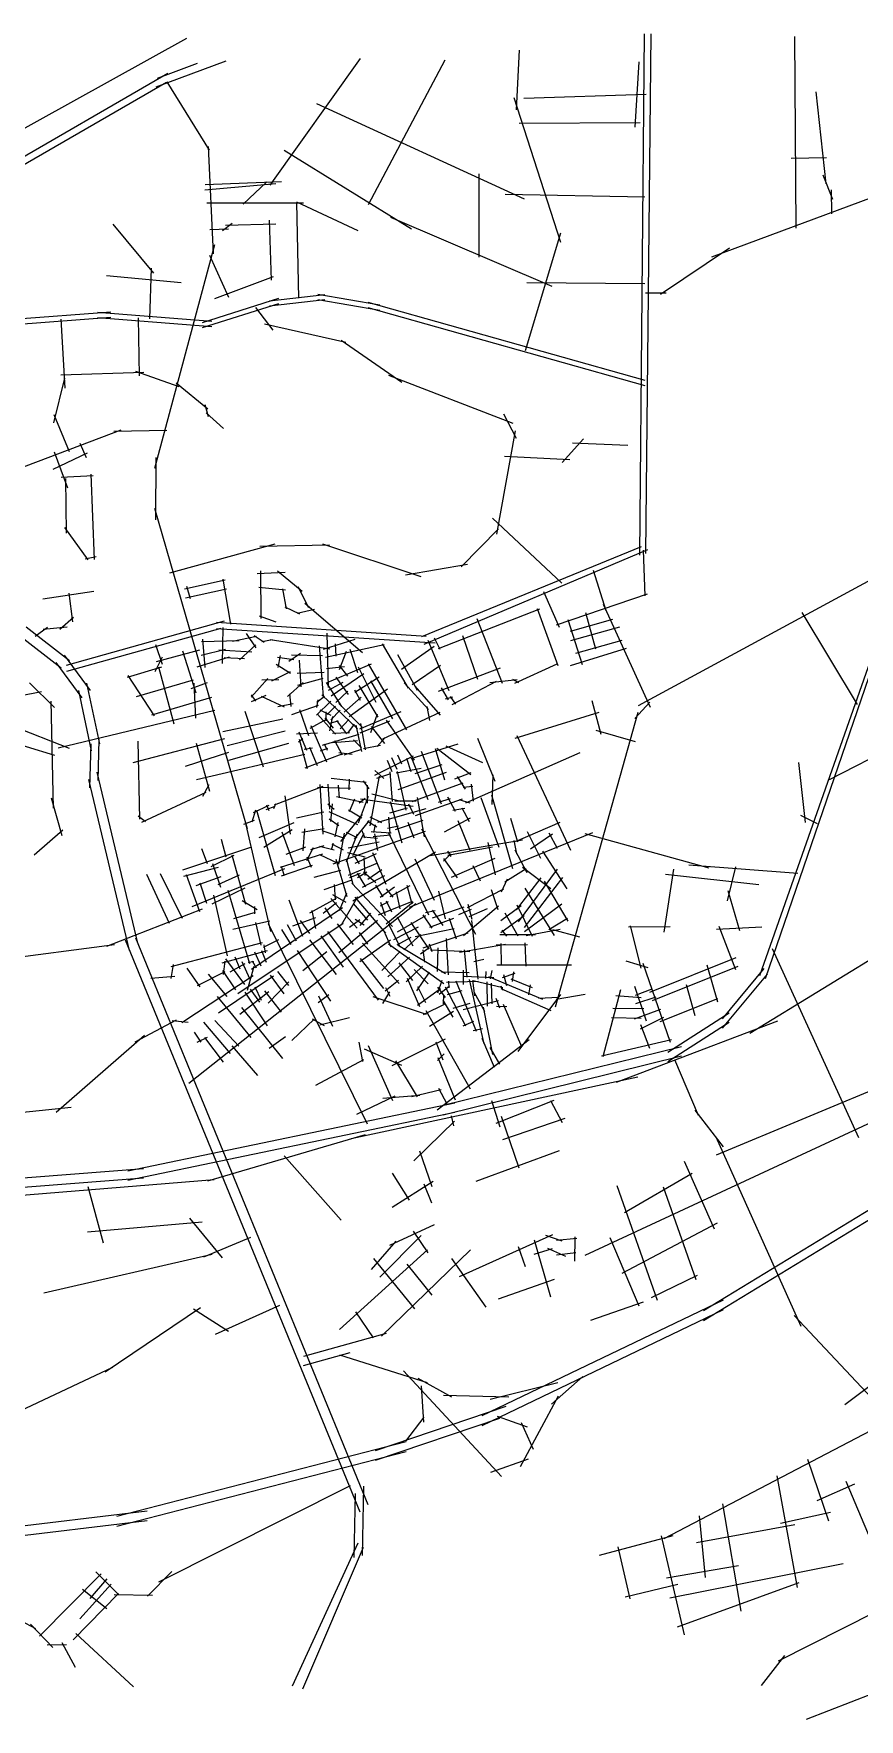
# Model space of a CAD drawing. Header units: metres. Extents: x -8562 to -929, y 314 to 5092.
# Drawn here: x -5823 to -3485, y 321 to 5092 of the extents above; entities that cross this region are included whole.
import ezdxf

# ---------------------------------------------------------------- set-up
doc = ezdxf.new("R2010")
doc.units = ezdxf.units.M
doc.header["$MEASUREMENT"] = 0
doc.layers.add('路网', color=2, linetype='Continuous')

msp = doc.modelspace()

# ---------------------------------------------------------------- linework, layer by layer
at = {"layer": '路网'}
for p, q in [((-6205.1, 4627.3), (-5389.7, 5079.3)), ((-4093.8, 5091.7), (-4107.5, 3615.9)), ((-4075.7, 5091), (-4089.9, 3620.7)), ((-3668.1, 5084.3), (-3664.7, 4540.9)), ((-5476.2, 4941.2), (-5278.2, 5015.1)), ((-5153.2, 4663.5), (-4897.3, 5021.4)), ((-4874.9, 4608.4), (-4657.8, 5017.7)), ((-4447.7, 5045.5), (-4457, 4875.9)), ((-4109.6, 5012.5), (-4121, 4827.2)), ((-6113.7, 4592.7), (-5443.4, 4979.6)), ((-5472.4, 4966.2), (-5359.2, 5008.4)), ((-6117.5, 4567.7), (-5447.2, 4954.7)), ((-5446.4, 4955.6), (-5326.5, 4762.2)), ((-4434.5, 4909.1), (-4088.9, 4920.6)), ((-3607.8, 4926.8), (-3579.9, 4666.6)), ((-5022.6, 4893.9), (-4433.9, 4624.1)), ((-4462.8, 4910.8), (-4331.5, 4502)), ((-4448.3, 4838.5), (-4105.7, 4840)), ((-5328.9, 4772.1), (-5314.5, 4468.7)), ((-5113.3, 4762.4), (-4752.9, 4539.2)), ((-3677.9, 4739.5), (-3577.7, 4741.7)), ((-4562.6, 4695), (-4562.1, 4459.5)), ((-3587.7, 4692.4), (-3560.6, 4623.8)), ((-5338.8, 4649.9), (-5137.2, 4667.8)), ((-5337.7, 4665.2), (-5121.6, 4673)), ((-5229.8, 4609.7), (-5162.6, 4672.3)), ((-4487.5, 4637.2), (-4091.8, 4630)), ((-3902, 4460.2), (-3360.9, 4661.8)), ((-3564.9, 4650.2), (-3563.4, 4581.6)), ((-5332.8, 4612.6), (-5058.6, 4612.6)), ((-5079, 4615.6), (-4905.3, 4534.6)), ((-5078.4, 4614), (-5072.9, 4342.9)), ((-5598.6, 4552.4), (-5484.1, 4413.6)), ((-5324.6, 4537.8), (-5271, 4539.3)), ((-5288.5, 4534.3), (-5261.4, 4555.8)), ((-5280, 4549.8), (-5137.1, 4553.3)), ((-5156.6, 4563.9), (-5150.1, 4394.5)), ((-4812.6, 4572.7), (-4355.9, 4377.6)), ((-5479.9, 3861.7), (-5310.3, 4495.5)), ((-4430.3, 4195.3), (-4330.3, 4528.5)), ((-4047.5, 4354.7), (-3852.4, 4485.5)), ((-5325.1, 4464.7), (-5271.5, 4345.9)), ((-5616.7, 4407.2), (-5405.8, 4387.4)), ((-5490.8, 4427.8), (-5495, 4284.8)), ((-5310.1, 4342.4), (-5144.1, 4405)), ((-5345, 4274.6), (-5128.7, 4343.2)), ((-5155.6, 4336), (-4998.1, 4353.9)), ((-5018.1, 4354.4), (-4842.7, 4323.9)), ((-4426.6, 4387.3), (-4092.6, 4385.1)), ((-4090, 4358.2), (-4031.7, 4358.8)), ((-5881.1, 4283.5), (-5604.5, 4304.4)), ((-5642.8, 4303.7), (-5318.3, 4277.7)), ((-5345, 4259.8), (-5128.7, 4328.4)), ((-5195.1, 4316.8), (-5146.3, 4252.7)), ((-5155.6, 4321.3), (-4998.1, 4339.2)), ((-5018.1, 4339.7), (-4842.7, 4309.1)), ((-4876.7, 4332), (-4091.9, 4111.2)), ((-4876.7, 4317.2), (-4091.9, 4096.5)), ((-5877.4, 4269), (-5604.5, 4289.7)), ((-5746.4, 4283.8), (-5735.4, 4088.1)), ((-5642.8, 4288.9), (-5318.3, 4262.9)), ((-5527, 4287.5), (-5524.4, 4123)), ((-5169.1, 4270.3), (-4938.8, 4218.3)), ((-4952.5, 4224.6), (-4780.5, 4105.2)), ((-5766.5, 3990.1), (-5735.2, 4116.4)), ((-5746.7, 4126.6), (-5511.2, 4134.2)), ((-5535.1, 4136.9), (-5411.7, 4093.4)), ((-5419.9, 4103.6), (-5330, 4029.6)), ((-4818.2, 4125.6), (-4466.3, 3989.9)), ((-5766.5, 4013.9), (-5723.1, 3909)), ((-5338.4, 4042.2), (-5328.9, 4008.7)), ((-5334.9, 4018.5), (-5285.3, 3974.2)), ((-4492.2, 4016), (-4457, 3946.8)), ((-5871.6, 3858.2), (-5575.6, 3971)), ((-5595.8, 3966.7), (-5446.5, 3969.4)), ((-4459.2, 3968.1), (-4512.3, 3675.7)), ((-5692.6, 3932.9), (-5674.4, 3892.1)), ((-4326.3, 3878.4), (-4265.8, 3944.8)), ((-4297.1, 3934.2), (-4140.4, 3927.3)), ((-5768.4, 3859.1), (-5670.6, 3905.1)), ((-5765.6, 3908.7), (-5727.6, 3806.4)), ((-5476.8, 3892.4), (-5477.9, 3716.2)), ((-4489.5, 3895.6), (-4304.8, 3886.4)), ((-5745.6, 3836.7), (-5654.3, 3841.2)), ((-5732.8, 3832.8), (-5730.8, 3677.9)), ((-5651.1, 3603.3), (-5660.1, 3845)), ((-5481.3, 3749.3), (-5218.7, 2841.9)), ((-5736, 3694.6), (-5669.7, 3602.7)), ((-4612.5, 3582.9), (-4506.8, 3690.6)), ((-4523.3, 3720.4), (-4327.6, 3536.7)), ((-5437.2, 3565.8), (-5138.8, 3648)), ((-5182.2, 3641), (-4985.6, 3645.3)), ((-5005.1, 3648.1), (-4726.8, 3555.9)), ((-4724.3, 3385.2), (-4101.6, 3640.3)), ((-4717, 3363.5), (-4083.8, 3631.4)), ((-4097.1, 3630.2), (-4092.4, 3500.6)), ((-5677.4, 3605.9), (-5646.6, 3611.7)), ((-4770, 3559.7), (-4594.7, 3589.9)), ((-4109.9, 3190), (-3325.2, 3615.4)), ((-3766.5, 2426.3), (-3356.8, 3591.8)), ((-5395.6, 3521), (-5280.4, 3546.3)), ((-5264.7, 3420.6), (-5286.8, 3548.1)), ((-5190.4, 3564.4), (-5111, 3568.1)), ((-5181.1, 3571.9), (-5179.6, 3437)), ((-5132.3, 3571.2), (-5062.7, 3514.3)), ((-4238.7, 3573.3), (-4202.8, 3459.2)), ((-3750.8, 2417.2), (-3356.8, 3565.2)), ((-5797.3, 3492.7), (-5652.5, 3514)), ((-5723.4, 3508.7), (-5712.8, 3427.6)), ((-5393.2, 3495.1), (-5276.8, 3521)), ((-5390, 3528.4), (-5380, 3493.3)), ((-5185.8, 3525.4), (-5109.7, 3517.4)), ((-5118.1, 3520.1), (-5108.3, 3463.5)), ((-5074.6, 3526.9), (-5045.3, 3467.4)), ((-4379.2, 3513.2), (-4334.8, 3412.3)), ((-4342.4, 3418.7), (-4084.4, 3506.3)), ((-5749.6, 3406.2), (-5710.4, 3440.6)), ((-5184.1, 3443.9), (-5136.9, 3427)), ((-5111.4, 3469.9), (-5070.6, 3450.2)), ((-5077.2, 3451.4), (-5027.7, 3462.6)), ((-5055.4, 3479.5), (-4892.1, 3340.2)), ((-4676.8, 3351.4), (-4389.2, 3463.6)), ((-4568.2, 3436.4), (-4496.1, 3253.4)), ((-4397, 3465), (-4339, 3303.4)), ((-4260.6, 3453.4), (-4232, 3350.5)), ((-4210, 3477.4), (-4077.4, 3185.8)), ((-3648, 3454), (-3490.9, 3193)), ((-5867.9, 3392), (-5744.9, 3297.2)), ((-5844.7, 3412.7), (-5721.7, 3317.9)), ((-5819.2, 3386.7), (-5784.3, 3412)), ((-5796, 3406.2), (-5728.8, 3412.9)), ((-5730, 3304.9), (-5282.5, 3429.8)), ((-5729.4, 3287.1), (-5292.2, 3409.2)), ((-5305.7, 3426.4), (-4711.3, 3386.8)), ((-5305.1, 3408.7), (-4686.3, 3367.5)), ((-5287.9, 3411), (-5288.9, 3309)), ((-5221.2, 3393.8), (-5194.4, 3353.1)), ((-5198.6, 3388), (-5170.4, 3369.8)), ((-4993, 3394.8), (-4989.1, 3241.6)), ((-4609.1, 3388), (-4566.5, 3265.3)), ((-4310.2, 3433.4), (-4269.9, 3306.2)), ((-4302.9, 3400.8), (-4183.2, 3434.5)), ((-4301.9, 3374.6), (-4163.5, 3412.8)), ((-5478.6, 3362.7), (-5459.1, 3307.3)), ((-5475.5, 3314.4), (-5353, 3347.5)), ((-5401.5, 3345.1), (-5364.2, 3226)), ((-5348.4, 3332.9), (-5279.5, 3349.9)), ((-5347.8, 3371.8), (-5241.5, 3374.2)), ((-5344.6, 3377.8), (-5338.2, 3297.6)), ((-5298.5, 3348), (-5205.4, 3342)), ((-5260.3, 3372.6), (-5192, 3387)), ((-5240.7, 3320), (-5194.4, 3362.3)), ((-5176.6, 3371.5), (-5146.8, 3377.4)), ((-5153.4, 3376.7), (-4984.3, 3350.8)), ((-5014.6, 3359.2), (-5003.3, 3215.4)), ((-5002.7, 3349.3), (-4912.9, 3378.2)), ((-4996.6, 3327.1), (-4830.2, 3362.6)), ((-4969.7, 3364.5), (-4967.8, 3329.6)), ((-4938.2, 3342.8), (-4957.6, 3291.7)), ((-4927.7, 3349.3), (-4905.8, 3283.4)), ((-4836.5, 3365.1), (-4762.2, 3239.3)), ((-4781.1, 3293.3), (-4688.9, 3358.4)), ((-4706.4, 3375), (-4647.2, 3232.7)), ((-4688.7, 3382.3), (-4672.7, 3349.3)), ((-4302.6, 3303.4), (-4144.3, 3352.3)), ((-4287.5, 3338.2), (-4156.3, 3375)), ((-5760.5, 3312.1), (-5686.6, 3211.9)), ((-5737.3, 3332.8), (-5663.4, 3232.6)), ((-5557.1, 3270.7), (-5459.9, 3299.9)), ((-5479, 3286.3), (-5458.3, 3328.4)), ((-5469.8, 3299.6), (-5426.7, 3138.8)), ((-5360.5, 3300), (-5268.7, 3328)), ((-5283.5, 3326), (-5226, 3323.6)), ((-5136, 3307.1), (-5095.6, 3282.1)), ((-5132.4, 3327.3), (-5086.5, 3320.1)), ((-5124.9, 3332.2), (-5132.1, 3297.8)), ((-5100.7, 3315.9), (-5067.7, 3338.2)), ((-5092.7, 3333.8), (-5004.8, 3331.6)), ((-5065.3, 3243.4), (-5070.2, 3318.6)), ((-4993.8, 3295.1), (-4942.8, 3300.8)), ((-4991.8, 3255.3), (-4866.8, 3308.5)), ((-4957.8, 3303.4), (-4934.7, 3272.9)), ((-4904.6, 3299.3), (-4853.9, 3199.4)), ((-4876.1, 3308.5), (-4767, 3121.5)), ((-4792.4, 3334.6), (-4736.6, 3233.8)), ((-4751.1, 3250), (-4671.2, 3304.4)), ((-4676.8, 3230.7), (-4501.2, 3297.1)), ((-4460.2, 3253.3), (-4340.1, 3308.1)), ((-5835.3, 3254.1), (-5763.8, 3184.5)), ((-5673.2, 3253.8), (-5636.9, 3082.3)), ((-5556.1, 3275.5), (-5482.1, 3160.8)), ((-5531.7, 3216.2), (-5370.1, 3262.6)), ((-5377.5, 3238.2), (-5330.7, 3255.1)), ((-5369.3, 3253.1), (-5365, 3154.5)), ((-5207.1, 3214.1), (-5159.6, 3266.7)), ((-5177.2, 3262.7), (-5129.1, 3263.9)), ((-5148.4, 3260), (-5095.6, 3286.9)), ((-5104, 3215.6), (-5059.9, 3255.2)), ((-5076.5, 3281.7), (-5000.4, 3285.1)), ((-5074.7, 3247.9), (-5003.4, 3267.3)), ((-4995.1, 3255.7), (-4951, 3187.3)), ((-4988.2, 3234), (-4946.2, 3256.7)), ((-4981, 3217.7), (-4887.8, 3281.3)), ((-4967, 3270.7), (-4932.1, 3221.5)), ((-4913.2, 3228.5), (-4845, 3271)), ((-4902.4, 3247.1), (-4848.3, 3156.9)), ((-4868.8, 3260.2), (-4807.3, 3152.4)), ((-4773.5, 3254.2), (-4704.8, 3178.9)), ((-4744.1, 3245.1), (-4672, 3162.8)), ((-4638.2, 3193.5), (-4512.8, 3259.3)), ((-4531.4, 3255.3), (-4453.9, 3263.9)), ((-4467.5, 3265.3), (-4450.3, 3255)), ((-6029.1, 3185.5), (-5801.3, 3229.5)), ((-5774.9, 3202.5), (-5768.3, 2899.3)), ((-5696.4, 3233.1), (-5660.1, 3061.6)), ((-5488.4, 3164.3), (-5318.9, 3214.2)), ((-5206.8, 3220.2), (-5194.7, 3202.9)), ((-5206.2, 3202), (-5164.5, 3219.8)), ((-5179.3, 3216.5), (-5113.4, 3186.6)), ((-5094.3, 3187.8), (-5097.4, 3223.5)), ((-5022.3, 3162.8), (-4982, 3202.5)), ((-5021.7, 3199.7), (-4999.5, 3216.3)), ((-5021, 3185), (-5017.7, 3206.1)), ((-5006.9, 3220.1), (-4906.2, 3124.6)), ((-4967, 3199.2), (-4933.3, 3230.6)), ((-4943.9, 3171.9), (-4895.4, 3213.9)), ((-4929.3, 3158.8), (-4820.7, 3237.8)), ((-4914.7, 3234.7), (-4898.4, 3205.2)), ((-4668.8, 3240.7), (-4649.5, 3206.1)), ((-4656.5, 3209.1), (-4635.9, 3215.1)), ((-4643.5, 3216.1), (-4628.2, 3193.8)), ((-4242.2, 3204.9), (-4216.9, 3109.5)), ((-4120.1, 3153.3), (-4077.6, 3200.2)), ((-3569.2, 2980.8), (-3146.7, 3198.7)), ((-5754, 3070.5), (-5309.7, 3177.2)), ((-5287.4, 3116.6), (-5117.4, 3152.7)), ((-5225.5, 3173.9), (-5172.9, 3016.9)), ((-5131.8, 3187.8), (-5088.3, 3195.7)), ((-5091.8, 3165.1), (-5016.3, 3191.4)), ((-5070.2, 3178.6), (-5044.7, 3105.6)), ((-5040, 3126.3), (-4991.5, 3152.5)), ((-5020.7, 3167), (-4968.2, 3109.1)), ((-5012.3, 3178.3), (-4981.8, 3162.5)), ((-4998.5, 3155.6), (-4974.6, 3126.1)), ((-4994.8, 3147), (-4994.8, 3172.3)), ((-4992.2, 3164.9), (-4968.2, 3188.7)), ((-4984.2, 3118.2), (-4976, 3158.9)), ((-4981.9, 3149.9), (-4955.5, 3177.2)), ((-4958.6, 3196.4), (-4892.7, 3129.3)), ((-4955.3, 3124.5), (-4931, 3150.8)), ((-4899.8, 3124.5), (-4781.9, 3172.9)), ((-4868.5, 3114), (-4849.1, 3167)), ((-4834.5, 3095.7), (-4672, 3171.3)), ((-4824.7, 3149), (-4745.7, 3035.5)), ((-4709.8, 3187.7), (-4702.4, 3148.2)), ((-4459.7, 3097.5), (-4221.4, 3171.4)), ((-4112, 3170.2), (-4346.2, 2336.5)), ((-5984.1, 3116.8), (-5764.4, 3050.1)), ((-5885.6, 3134.1), (-5723.1, 3069.4)), ((-5274.8, 3077.2), (-5111.1, 3119)), ((-5078.6, 3109.7), (-5018.9, 3112.6)), ((-5072.5, 3115.8), (-5050.8, 3063.9)), ((-5037.9, 3133.9), (-4993.6, 3031)), ((-5004.8, 3078.5), (-4901, 3109.6)), ((-4981.6, 3141.2), (-4959.4, 3146.7)), ((-4976.6, 3111.9), (-4928.3, 3113.5)), ((-4965.8, 3148.1), (-4937.5, 3109.8)), ((-4933.4, 3111.9), (-4914.1, 3137.4)), ((-4911.2, 3134.3), (-4895, 3060.2)), ((-4898.4, 3113), (-4814.3, 3147.2)), ((-4897.9, 3139.5), (-4884.2, 3065.3)), ((-4867.1, 3130.5), (-4829.9, 3083.2)), ((-4454.9, 3105.5), (-4303, 2781.3)), ((-4230.8, 3120.9), (-4119.6, 3088.1)), ((-5661.5, 3081.8), (-5665, 2957.4)), ((-5638.6, 3093.7), (-5641.8, 2978.2)), ((-5541.5, 3029.4), (-5282.1, 3096.7)), ((-5528.3, 3089), (-5523.4, 2868.8)), ((-5393.3, 3019), (-5270.5, 3058.1)), ((-5362.6, 3084.1), (-5325.4, 2947.4)), ((-5270.6, 3035.7), (-5100.9, 3083.8)), ((-5073.4, 3087.6), (-5060.6, 3096.6)), ((-5071.4, 3094.6), (-5049, 3012)), ((-5057.4, 3066.5), (-5033.7, 3070.3)), ((-5054.7, 3013.6), (-4949.1, 3053.9)), ((-5042.4, 3072.3), (-5020.6, 3020.4)), ((-5011, 3062.3), (-4990.3, 3069.3)), ((-5000.6, 3081.9), (-4992.2, 3064.3)), ((-4976.3, 3085.8), (-4905.7, 3090.8)), ((-4971.2, 3091.4), (-4949.7, 3050.3)), ((-4959.2, 3057), (-4920.9, 3052.5)), ((-4943.8, 3050.6), (-4893.7, 3066.8)), ((-4917.5, 3093.3), (-4894.8, 3070.4)), ((-4888.6, 3068.6), (-4841, 3078.2)), ((-4850.8, 3074.4), (-4827.5, 3100.1)), ((-4754.2, 3039.9), (-4620.6, 3082.1)), ((-4725.7, 3060.8), (-4669.1, 2912.4)), ((-4686, 3068.9), (-4659.4, 2980)), ((-4681.5, 3069.8), (-4584.7, 2995.2)), ((-4655.7, 3076), (-4551.8, 3029.2)), ((-4599.6, 2914.7), (-4275.7, 3057.7)), ((-4566.6, 3097.9), (-4517.4, 2975.7)), ((-5362.3, 2981.1), (-5054.9, 3052.6)), ((-4857.2, 2992.9), (-4747, 3048.1)), ((-4857.2, 3005.9), (-4831.8, 2983.3)), ((-4821.9, 3035.5), (-4808.9, 3003.6)), ((-4809.5, 3043.1), (-4794.8, 3010.1)), ((-4796.9, 3000), (-4725.5, 3012.8)), ((-4793.1, 3051), (-4781.8, 3025.3)), ((-4767.1, 3041.7), (-4754.6, 3003.5)), ((-4752.9, 3042.3), (-4706.5, 2924.6)), ((-4742.9, 2997.7), (-4666.1, 3023.2)), ((-3656.8, 3029.3), (-3638.4, 2859.5)), ((-5667.7, 2980.5), (-5552.6, 2497.1)), ((-5644.5, 3001.3), (-5529.4, 2517.8)), ((-5344, 2933.4), (-5326.2, 2966.3)), ((-5141.5, 2908.9), (-5003, 2962.2)), ((-5019.6, 2958.9), (-4925.7, 2956.2)), ((-5012.7, 2966.5), (-5004, 2826.6)), ((-4989.9, 2967.2), (-4985.1, 2896.9)), ((-4980.7, 2985.1), (-4881.4, 2973.5)), ((-4961.1, 2964.5), (-4958.1, 2928.9)), ((-4929.6, 2951.5), (-4929, 2982)), ((-4890.3, 2977.3), (-4874.4, 2954.8)), ((-4879.1, 2964.4), (-4878.6, 2913.6)), ((-4870.4, 2849.9), (-4843.4, 2990)), ((-4851.5, 2984.4), (-4811.7, 2997.4)), ((-4814.8, 3002.2), (-4808.3, 2919)), ((-4793.5, 3003.3), (-4769.1, 2893.9)), ((-4790.5, 2952.4), (-4654.3, 3001.5)), ((-4751.4, 2918.8), (-4606.9, 2971.8)), ((-4630.3, 2982.8), (-4584.3, 3000.7)), ((-4623.7, 2989.8), (-4601.1, 2953.9)), ((-4607, 2959), (-4579.1, 2961.9)), ((-4584.4, 2967.3), (-4578.3, 2919.8)), ((-4524.8, 2909.8), (-4522.1, 2994.5)), ((-5773.5, 2929.4), (-5743, 2822.4)), ((-5516.6, 2860.5), (-5334.5, 2944.6)), ((-5143.2, 2899.1), (-5137.4, 2913.4)), ((-5112.2, 2934.7), (-5096.4, 2826.6)), ((-4990.3, 2912.2), (-4972.1, 2897.3)), ((-4977.4, 2911.7), (-4982.7, 2861.9)), ((-4965.5, 2932.8), (-4890.1, 2917.1)), ((-4928.7, 2890.6), (-4913.5, 2926.5)), ((-4903.6, 2858.2), (-4875, 2934)), ((-4901.1, 2915), (-4884.7, 2927.7)), ((-4897.1, 2925.9), (-4748.3, 2905.7)), ((-4865.7, 2939.9), (-4783.5, 2919.3)), ((-4813.5, 2918.8), (-4780.3, 2801.6)), ((-4799.9, 2920.4), (-4740.2, 2920.6)), ((-4761.3, 2912.1), (-4747.2, 2882.6)), ((-4741.6, 2879), (-4608.3, 2926)), ((-4737.3, 2929.7), (-4717.6, 2818.5)), ((-4676.6, 2916.7), (-4642.7, 2927.1)), ((-4650.8, 2931.6), (-4629.8, 2891.4)), ((-4619.1, 2924.6), (-4587.9, 2914.7)), ((-4556.4, 2930.1), (-4505.9, 2788.9)), ((-4526.9, 2937.4), (-4466.7, 2728.9)), ((-5526.9, 2878), (-5506.8, 2862)), ((-5228, 2854.2), (-5197.6, 2866)), ((-5224.8, 2865.1), (-5152.4, 2550.6)), ((-5204.3, 2860.8), (-5193.6, 2895.1)), ((-5200.9, 2887.6), (-5156.6, 2907.9)), ((-5192.3, 2894.4), (-5139.4, 2709.2)), ((-5164.8, 2895.8), (-5139.2, 2905.8)), ((-5164.2, 2909.4), (-5156.9, 2893.6)), ((-5078.6, 2872.1), (-5001.1, 2889.1)), ((-4987, 2890.6), (-4906.1, 2853.3)), ((-4986, 2869.6), (-4958.7, 2850.4)), ((-4953.5, 2805.6), (-4891.8, 2881.4)), ((-4931.1, 2895.4), (-4893.9, 2872.8)), ((-4914.1, 2812.1), (-4872.3, 2864.5)), ((-4878.1, 2863.4), (-4851.3, 2846.7)), ((-4870.9, 2875), (-4838.2, 2859.3)), ((-4848.3, 2859.8), (-4711.6, 2899)), ((-4818.6, 2874), (-4814.2, 2827.6)), ((-4814.6, 2886.9), (-4764, 2900.7)), ((-4798.2, 2839.6), (-4720.5, 2866)), ((-4659.6, 2833.1), (-4586.1, 2872.7)), ((-4636.4, 2894.3), (-4602.2, 2899.5)), ((-4622.2, 2865.3), (-4587.8, 2780.9)), ((-4610.9, 2900.6), (-4589.6, 2862.2)), ((-4472.9, 2871.8), (-4452.7, 2804.6)), ((-3651.1, 2879.9), (-3603.7, 2856.5)), ((-5821.6, 2767.6), (-5740.9, 2838.4)), ((-5184.8, 2816.3), (-5085.5, 2859.2)), ((-5171, 2789.1), (-5091, 2839.4)), ((-5120.1, 2832.5), (-5085.1, 2737.8)), ((-5064, 2831.5), (-5000.1, 2842.1)), ((-5060.4, 2779.3), (-5055.4, 2840.9)), ((-5006.6, 2836.1), (-4943.1, 2814.6)), ((-4974.5, 2742.2), (-4713.9, 2835)), ((-4961.6, 2859.1), (-4970.7, 2818.9)), ((-4959, 2740.8), (-4943.1, 2828.8)), ((-4938.6, 2831.8), (-4907.6, 2816.3)), ((-4937.2, 2747.4), (-4906, 2826.8)), ((-4919, 2765.8), (-4886.8, 2828.8)), ((-4894.6, 2838.5), (-4885.5, 2815.4)), ((-4889.4, 2818.9), (-4849.4, 2815.2)), ((-4867.3, 2833.8), (-4810.8, 2829.7)), ((-4861.4, 2819.8), (-4811.2, 2824.3)), ((-4860.1, 2830.7), (-4854.9, 2852.6)), ((-4857.5, 2827.4), (-4849.4, 2779.9)), ((-4821.1, 2843.3), (-4789.7, 2849.5)), ((-4819.5, 2831.4), (-4705.2, 2598.2)), ((-4763.6, 2859.7), (-4746.4, 2815.4)), ((-4758.8, 2619.5), (-4239.1, 2831.2)), ((-4725, 2841.1), (-4571.7, 2543)), ((-4458.3, 2805.6), (-4332.5, 2860.3)), ((-4425.6, 2833.9), (-4388, 2758.2)), ((-4416.3, 2784.4), (-4353.7, 2827.2)), ((-4364.3, 2830.1), (-4341, 2786.1)), ((-4262.3, 2828), (-3910.5, 2730.6)), ((-5401, 2725.3), (-5205.6, 2790)), ((-5348, 2786), (-5331.7, 2743)), ((-5292.6, 2811.7), (-5278.7, 2762.3)), ((-5261.7, 2767.3), (-5223.7, 2628.4)), ((-5123.9, 2732.8), (-5004.7, 2770.2)), ((-5108.3, 2769.9), (-5052, 2790.1)), ((-5049.2, 2751.2), (-5031.1, 2788)), ((-5038.5, 2782.3), (-5000.8, 2793.7)), ((-5014, 2768.7), (-4961.6, 2744)), ((-5013.5, 2792.6), (-4971.7, 2781.9)), ((-4979.4, 2782.5), (-4973.6, 2800.3)), ((-4979.1, 2798.6), (-4946.4, 2781.9)), ((-4934.4, 2773.9), (-4884.7, 2761.6)), ((-4932.5, 2787.7), (-4845, 2804)), ((-4919.3, 2637.5), (-4685.2, 2775.9)), ((-4912.3, 2743.7), (-4851.9, 2771.4)), ((-4863.2, 2774), (-4826.2, 2684.5)), ((-4700.7, 2765.6), (-4438.4, 2809.9)), ((-4662.5, 2749.5), (-4641.3, 2770.6)), ((-4650.7, 2777.9), (-4641.6, 2763.2)), ((-4650, 2766.8), (-4523.6, 2789.9)), ((-4536.7, 2802.2), (-4515.7, 2710.7)), ((-4462.9, 2808.2), (-4455.9, 2770.7)), ((-4460.4, 2781.5), (-4426.1, 2717.9)), ((-4382.3, 2778), (-4312.8, 2671.5)), ((-5398, 2707.1), (-5299.7, 2732.7)), ((-5374.3, 2621.1), (-5111.4, 2729.1)), ((-5320.7, 2734.4), (-5255.7, 2766.3)), ((-5317, 2743), (-5294, 2675.8)), ((-5122.6, 2736), (-5113.8, 2709.1)), ((-5121.3, 2707.9), (-5033.6, 2738.4)), ((-5036.7, 2732.2), (-5048.6, 2760.6)), ((-5028.7, 2704.4), (-4953, 2724.7)), ((-4967.5, 2755.4), (-4936.7, 2650.1)), ((-4937.1, 2753.3), (-4919.5, 2684.5)), ((-4931.8, 2709.9), (-4848.5, 2745.1)), ((-4915.7, 2765.1), (-4901.6, 2742.2)), ((-4906.1, 2703.9), (-4879.8, 2719.9)), ((-4888.2, 2759.3), (-4885.3, 2709.2)), ((-4876.4, 2699.2), (-4837.5, 2726)), ((-4743.8, 2756.1), (-4688.8, 2639.6)), ((-4662, 2757), (-4623.4, 2703)), ((-4639.6, 2704.9), (-4515.7, 2757.8)), ((-4579.5, 2737.4), (-4558.8, 2694.4)), ((-4488.9, 2690.9), (-4428.1, 2729.3)), ((-4450.5, 2577.6), (-4340, 2727.1)), ((-4438.6, 2732.8), (-4358.7, 2672.1)), ((-4037.9, 2548.8), (-4010, 2727.5)), ((-3967.7, 2738.9), (-3658.5, 2715.7)), ((-3857.7, 2637.9), (-3834.7, 2733.6)), ((-5503.3, 2712.5), (-5439.7, 2574.1)), ((-5465.3, 2715.2), (-5402.3, 2588.2)), ((-5391.5, 2712), (-5353.4, 2607.1)), ((-5363.1, 2681), (-5292.5, 2706)), ((-5352.8, 2688.1), (-5333.8, 2630.5)), ((-5318, 2629.4), (-5224.6, 2674.5)), ((-5300.7, 2683.7), (-5239.8, 2711.4)), ((-5000.6, 2669.4), (-4920.9, 2697)), ((-4972.2, 2683.9), (-4969.3, 2640.3)), ((-4927.9, 2703.1), (-4897.4, 2716.2)), ((-4921.7, 2687.5), (-4806.5, 2565.2)), ((-4907.4, 2715.7), (-4883.5, 2677.1)), ((-4892.1, 2676.6), (-4828.3, 2708.9)), ((-4889.1, 2719.1), (-4854, 2689.5)), ((-4855.2, 2681.4), (-4833.9, 2648.6)), ((-4841.4, 2648.3), (-4800.8, 2676.9)), ((-4813.1, 2649.3), (-4757.1, 2680.4)), ((-4766.1, 2681.9), (-4752.1, 2628.5)), ((-4594.9, 2618.9), (-4491.3, 2671.8)), ((-4497.8, 2662.9), (-4480.9, 2699.5)), ((-4455.8, 2611.9), (-4386.2, 2702.2)), ((-4433.3, 2562.4), (-4324.1, 2703.9)), ((-4432, 2673.5), (-4348.6, 2539.3)), ((-4377.8, 2693.1), (-4310.7, 2579.5)), ((-4033.6, 2713), (-3769.8, 2684)), ((-5383.3, 2121), (-4740.9, 2629.5)), ((-5313.7, 2653.9), (-5275.1, 2481.8)), ((-5273.4, 2668), (-5212.2, 2460)), ((-5233.1, 2638.7), (-5190.1, 2613.4)), ((-5100.3, 2640), (-5061.5, 2537.5)), ((-5041, 2603.3), (-4965.9, 2644.8)), ((-5003, 2603), (-4965.4, 2632.9)), ((-4981.4, 2644.4), (-4906.9, 2559.7)), ((-4976.7, 2655.6), (-4938.9, 2633.6)), ((-4957, 2609.7), (-4936.1, 2660.2)), ((-4951.7, 2569.4), (-4905.5, 2649.3)), ((-4918, 2630.3), (-4877.3, 2582.4)), ((-4913.5, 2647.5), (-4827.1, 2545.6)), ((-4846.7, 2597.4), (-4750.6, 2636.3)), ((-4840.9, 2633.3), (-4828.1, 2595.9)), ((-4840.7, 2623), (-4818.1, 2635.3)), ((-4825.1, 2571.9), (-4748.1, 2635)), ((-4824.4, 2671.6), (-4806.3, 2647.8)), ((-4824.4, 2637.3), (-4810.1, 2606.5)), ((-4796.8, 2663.4), (-4786.5, 2614.7)), ((-4676.8, 2665.1), (-4658, 2586.1)), ((-4593.3, 2627.8), (-4582.3, 2585.1)), ((-4527.6, 2670), (-4508.6, 2612.9)), ((-4499.8, 2581.7), (-4442.7, 2624.1)), ((-4455, 2625.7), (-4411.7, 2537.7)), ((-4432.6, 2550.5), (-4327.4, 2628.5)), ((-3823.4, 2552.5), (-3856.3, 2665.4)), ((-5616.1, 2509.2), (-5345.2, 2614.6)), ((-5258.9, 2557.2), (-5154.4, 2580.8)), ((-5256.7, 2587.1), (-5195.1, 2605.1)), ((-5206.6, 2443.7), (-4949, 2618.5)), ((-5198.1, 2621.1), (-5197.8, 2601.1)), ((-5089.1, 2566.9), (-5023.8, 2590.4)), ((-5068, 2582.1), (-5042.3, 2544.8)), ((-5035.4, 2610), (-5024.9, 2559.3)), ((-4998.8, 2617.6), (-4978.5, 2587.9)), ((-4958.9, 2490.8), (-4849, 2582.9)), ((-4928.7, 2563.1), (-4899.1, 2584.5)), ((-4912.4, 2585.4), (-4887.6, 2569.9)), ((-4898.3, 2567.8), (-4867.9, 2602.9)), ((-4794.1, 2592.1), (-4749.3, 2509.9)), ((-4793, 2549.7), (-4712.6, 2596)), ((-4755.4, 2576.5), (-4704.1, 2500.8)), ((-4721.1, 2597.5), (-4695.2, 2560.5)), ((-4713.9, 2604.4), (-4686.4, 2610.2)), ((-4701.3, 2562.5), (-4633.4, 2588)), ((-4694.1, 2611.1), (-4664.7, 2567.3)), ((-4693.6, 2589), (-4604, 2620.3)), ((-4646.4, 2588.5), (-4626.6, 2530.2)), ((-4618.8, 2599.1), (-4582.9, 2614.1)), ((-4605.9, 2539.5), (-4506.9, 2623.1)), ((-4589.5, 2592.9), (-4538, 2615.9)), ((-4583.6, 2581.9), (-4564.8, 2415.4)), ((-4500.3, 2547.8), (-4434.4, 2595.7)), ((-4489.1, 2603.5), (-4452.1, 2538.2)), ((-4364.6, 2555.9), (-4310.9, 2588.7)), ((-5534.5, 2533), (-4876.7, 928.8)), ((-5244.8, 2375.1), (-4946.5, 2574.4)), ((-5195.1, 2575.8), (-5179.4, 2512.4)), ((-5159.4, 2573.4), (-4879, 2006.1)), ((-5120.9, 2556.4), (-5095.2, 2513.6)), ((-5105.7, 2570.1), (-5079.6, 2523.8)), ((-5009.7, 2538.3), (-4946.7, 2449.6)), ((-4990.9, 2550.7), (-4847.8, 2356.5)), ((-4963.8, 2572.3), (-4918.3, 2513.7)), ((-4901, 2547.4), (-4877.4, 2515.1)), ((-4831.3, 2552.5), (-4811.5, 2507.3)), ((-4818.5, 2572.1), (-4786.5, 2506.9)), ((-4803, 2527.6), (-4733.1, 2564.3)), ((-4793.7, 2513.3), (-4753.9, 2534.9)), ((-4775.1, 2498.4), (-4726.4, 2542.3)), ((-4742.9, 2536.8), (-4631.8, 2559.1)), ((-4719.8, 2504.7), (-4592.8, 2546.5)), ((-4654.6, 2530.6), (-4649, 2428.3)), ((-4502.8, 2541.9), (-4402.2, 2542.6)), ((-4497.7, 2554.6), (-4484.2, 2537.7)), ((-4427.9, 2539.2), (-4332.3, 2557.7)), ((-4353.4, 2556.2), (-4277, 2535.9)), ((-4138.1, 2564.2), (-4020.4, 2565.2)), ((-4134.1, 2566.6), (-4103.7, 2446.6)), ((-3889.4, 2557.5), (-3760.8, 2563.8)), ((-3882.6, 2566.1), (-3835.4, 2443.4)), ((-3794.6, 2262.6), (-3344.5, 2538.8)), ((-6185, 2437), (-5594, 2514.3)), ((-5563.9, 2527.3), (-4899.9, 908)), ((-5433.4, 2451.8), (-5174.7, 2519.6)), ((-5289.3, 2462), (-5161.3, 2496.8)), ((-5197.5, 2492.7), (-5179.6, 2453.7)), ((-5177.5, 2496.8), (-5164.4, 2463.7)), ((-5172.6, 2506.6), (-5128.7, 2528.1)), ((-5171.7, 2513), (-5167.9, 2489.9)), ((-5076.5, 2497.3), (-4982.9, 2353.5)), ((-5060.6, 2440.2), (-4992.5, 2493.8)), ((-5042.1, 2526.8), (-4966.3, 2429.2)), ((-4899.4, 2465.9), (-4813, 2526.7)), ((-4892.2, 2518.1), (-4787.6, 2403.7)), ((-4837.4, 2440.6), (-4785.2, 2493.9)), ((-4818.3, 2515.5), (-4661.7, 2403.8)), ((-4791.2, 2511.6), (-4656.5, 2432.2)), ((-4727.2, 2487.3), (-4702.7, 2505.4)), ((-4721.1, 2499), (-4716.4, 2463.5)), ((-4702.9, 2515.7), (-4695.3, 2494.1)), ((-4699, 2498.3), (-4588, 2493.7)), ((-4679.4, 2437.7), (-4677.4, 2504.9)), ((-4617.3, 2491.9), (-4487.3, 2515.1)), ((-4604.2, 2499), (-4596.2, 2421.2)), ((-4513.6, 2513), (-4424.5, 2514.2)), ((-4500.4, 2517), (-4499.2, 2454)), ((-4432.2, 2518.5), (-4429.7, 2452.4)), ((-3731.4, 2502.4), (-3487.4, 1967.6)), ((-5433.7, 2417.7), (-5426.9, 2456.9)), ((-5389, 2446.5), (-5352.7, 2394.3)), ((-5359.6, 2398.1), (-5280.4, 2437.9)), ((-5288.7, 2440), (-5251.3, 2385.3)), ((-5285.9, 2428.6), (-5281.1, 2466.6)), ((-5280.3, 2473.4), (-5226.5, 2400.7)), ((-5266.9, 2436.5), (-5224.4, 2460.3)), ((-5253.1, 2478.5), (-5239.6, 2445.1)), ((-5234.1, 2465.4), (-5211, 2415.5)), ((-5217.3, 2384.4), (-5199, 2452.7)), ((-5215.4, 2463.9), (-5199.5, 2465.9)), ((-5204.3, 2467.8), (-5192.8, 2448.2)), ((-5132.6, 2437.8), (-5101.4, 2397.8)), ((-4898.3, 2474.6), (-4832.4, 2389.5)), ((-4819.7, 2422.6), (-4758.4, 2478.2)), ((-4788.7, 2462.1), (-4749.9, 2412.3)), ((-4768.3, 2408.4), (-4721.9, 2452.9)), ((-4745.3, 2442.9), (-4706.2, 2402.3)), ((-4737.7, 2383.1), (-4702, 2436)), ((-4667.8, 2436.4), (-4589.6, 2434.2)), ((-4606.4, 2440.9), (-4606.4, 2400.6)), ((-4576.3, 2465.6), (-4548.6, 2472.5)), ((-4542.6, 2417.4), (-4541.6, 2437.9)), ((-4529, 2416.4), (-4524.9, 2440.7)), ((-4511.4, 2456.7), (-4300, 2456.7)), ((-4464.5, 2436.8), (-4468.2, 2409.5)), ((-4146.3, 2467.9), (-4083.4, 2449.1)), ((-4097.5, 2461.3), (-4020.7, 2237.3)), ((-4077.6, 2379), (-3833.5, 2476.9)), ((-4070.3, 2355.6), (-3828.1, 2452.1)), ((-3916.3, 2456), (-3886.6, 2351.7)), ((-3871.8, 2303.6), (-3753.9, 2445.6)), ((-5491.7, 2418.7), (-5423.2, 2424.2)), ((-5403.4, 2293.3), (-5201.3, 2426.3)), ((-5328.8, 2429.9), (-5275.9, 2366.6)), ((-5299.9, 2320.6), (-5143.7, 2425)), ((-5209.9, 2387.4), (-5183.4, 2350.8)), ((-5196.7, 2394.4), (-5179.2, 2356.1)), ((-5159.3, 2347.8), (-5100.9, 2408.3)), ((-5153.7, 2427.2), (-5114.8, 2374.4)), ((-4827.5, 2382.6), (-4789.8, 2413)), ((-4826.3, 2392.5), (-4814.2, 2367.8)), ((-4765.6, 2418.3), (-4730.7, 2338.2)), ((-4736.5, 2395.3), (-4713.9, 2349.3)), ((-4735.7, 2341.7), (-4671.3, 2389.6)), ((-4679.4, 2392.8), (-4657.8, 2364.1)), ((-4678.6, 2377.3), (-4666.7, 2413)), ((-4674.8, 2373.7), (-4645.2, 2397)), ((-4657.5, 2394.4), (-4600.6, 2283.4)), ((-4653.8, 2406.9), (-4564.1, 2409.8)), ((-4648.7, 2409.8), (-4647.8, 2390.9)), ((-4627.4, 2411.4), (-4569.8, 2268.8)), ((-4604.1, 2424.3), (-4519.5, 2420.5)), ((-4590.1, 2414.6), (-4548, 2232.4)), ((-4580.6, 2411.6), (-4574.8, 2368.8)), ((-4578.4, 2411.7), (-4494.1, 2391.9)), ((-4539.4, 2408.6), (-4539.2, 2339.6)), ((-4534.8, 2423.5), (-4381.6, 2359.5)), ((-4527.4, 2404.7), (-4525.8, 2345.9)), ((-4500.2, 2396.8), (-4494.2, 2384.8)), ((-4500, 2389.6), (-4358.1, 2326.8)), ((-4495.2, 2420.5), (-4459.8, 2433)), ((-4492.7, 2428.6), (-4484.2, 2398)), ((-4471.4, 2417), (-4410.9, 2392.3)), ((-4416.6, 2399.8), (-4421.3, 2371.7)), ((-4210.1, 2196.7), (-4160.3, 2386.2)), ((-4121.1, 2395.9), (-4088.7, 2297.8)), ((-4118.2, 2370.7), (-4071.3, 2388.6)), ((-3975.3, 2400.9), (-3950.9, 2313.3)), ((-3871.8, 2277.1), (-3745, 2429.7)), ((-5303.8, 2366.7), (-5208.2, 2250.6)), ((-5239.6, 2317), (-5157.6, 2380.5)), ((-5225.3, 2378.7), (-5161.8, 2283.5)), ((-5169.8, 2382.9), (-5122.7, 2322.6)), ((-5017.3, 2350.1), (-4987.7, 2372.1)), ((-5016.6, 2368.7), (-4976.7, 2282.7)), ((-4863, 2366.4), (-4711.9, 2316.7)), ((-4834.7, 2346.9), (-4814.5, 2379.6)), ((-4719.2, 2316), (-4656.3, 2346.9)), ((-4664.8, 2356), (-4635.8, 2308.3)), ((-4662.6, 2346.2), (-4661.1, 2371.5)), ((-4651.6, 2371.9), (-4609.6, 2383.7)), ((-4635.3, 2334.1), (-4586.7, 2347.9)), ((-4606.5, 2329.6), (-4506.3, 2355.6)), ((-4577, 2379.7), (-4546.4, 2325.3)), ((-4514.1, 2362.1), (-4503.4, 2334.2)), ((-4512.2, 2339.4), (-4483.5, 2338.7)), ((-4493.6, 2344.8), (-4441.4, 2225)), ((-4450.8, 2210.6), (-4330, 2371.9)), ((-4393.4, 2361.6), (-4336.5, 2365)), ((-4343.6, 2359.2), (-4261.5, 2373.7)), ((-4173.9, 2369.3), (-4102.3, 2364)), ((-4117.8, 2347.1), (-4060.2, 2365.4)), ((-4048.9, 2295.7), (-3885.1, 2361)), ((-5535.4, 2238.6), (-5418.6, 2300.4)), ((-5431, 2298.7), (-5385.2, 2294.2)), ((-5342.4, 2293.7), (-5267.1, 2205.7)), ((-5309.8, 2299), (-5242.5, 2226.4)), ((-5235, 2335.5), (-5118.8, 2190.8)), ((-5092.4, 2242.4), (-5028.4, 2302.4)), ((-4999.7, 2283.3), (-5033.7, 2302.7)), ((-5013.1, 2286.1), (-4928.5, 2306.8)), ((-4712.3, 2327), (-4587.3, 2105.4)), ((-4702.2, 2282.6), (-4634.2, 2324.9)), ((-4607.2, 2283.5), (-4576.4, 2296.9)), ((-4550.4, 2336.7), (-4523.9, 2202.8)), ((-4186.9, 2307), (-4102.8, 2305.5)), ((-4182.6, 2333.5), (-4095.5, 2332.6)), ((-4172.8, 2124.1), (-3715.2, 2298.1)), ((-4121.6, 2303.1), (-4047.1, 2331.1)), ((-4104.2, 2275), (-4038.4, 2308.4)), ((-4027.1, 2209.3), (-3853, 2320.6)), ((-4027.1, 2182.7), (-3853, 2294)), ((-5759.2, 2039.1), (-5508.9, 2257.4)), ((-5368.3, 2265.6), (-5349.9, 2237.4)), ((-5360.4, 2237.9), (-5330.9, 2251.9)), ((-5339.7, 2251), (-5286.5, 2180.7)), ((-5156.2, 2220.7), (-5110, 2253.2)), ((-4808.1, 2171.7), (-4657, 2246.9)), ((-4680.3, 2045.8), (-4419.9, 2245.4)), ((-4578.1, 2270.9), (-4551.8, 2276.1)), ((-4554.1, 2249), (-4518.5, 2166.8)), ((-4214.5, 2199.1), (-4016.7, 2245.1)), ((-4104.7, 2287.6), (-4079.1, 2220.9)), ((-5261.8, 2227.3), (-5189.6, 2142.9)), ((-4902.4, 2237.5), (-4892.1, 2182.3)), ((-4887, 2218.6), (-4781.2, 2172.6)), ((-4875.6, 2228.2), (-4807.1, 2072.6)), ((-4683.8, 2238.6), (-4664.8, 2187.3)), ((-4679.9, 2185.1), (-4660.4, 2204.6)), ((-4663.1, 2058.7), (-3988.1, 2225)), ((-4663.1, 2032.1), (-3988.1, 2198.4)), ((-4531.7, 2222.2), (-4503.9, 2174.7)), ((-5024.3, 2115.7), (-4888, 2188.7)), ((-4798, 2184.7), (-4736.6, 2082.4)), ((-4678.2, 2194), (-4629.7, 2074.6)), ((-4008.1, 2188.6), (-3941.2, 2030.4)), ((-4924.4, 1964.9), (-4112.5, 2139.7)), ((-4752.3, 2083.4), (-4669.3, 2103.1)), ((-4676.8, 2107), (-4653.1, 2063)), ((-4261.4, 1634.1), (-3260.3, 2099.7)), ((-3888.9, 1918.4), (-3374.2, 2133.5)), ((-6172.5, 2005), (-5717, 2053.9)), ((-5557, 1873.5), (-4630.4, 2066)), ((-4908.4, 2034.1), (-4798.9, 2086)), ((-4834.1, 2079.2), (-4729.3, 2087.4)), ((-4526.8, 2072.3), (-4503.2, 1997.6)), ((-4513.4, 2008.5), (-4349.3, 2073.5)), ((-4359.4, 2072.2), (-4326.2, 2009.8)), ((-5557, 1846.9), (-4630.4, 2039.4)), ((-4746.3, 1901.5), (-4631.5, 2013.7)), ((-4641.1, 2029), (-4634, 2000.8)), ((-4499.5, 2027.6), (-4449.1, 1882.2)), ((-4494.3, 1961.6), (-4317.7, 2022.1)), ((-3950.2, 2044.9), (-3870.7, 1941.4)), ((-5329.8, 1845.4), (-4883, 1976.3)), ((-3891, 1969.7), (-3650.8, 1433.6)), ((-5113.9, 1915.7), (-4952.2, 1733.8)), ((-4730.9, 1930.3), (-4695.6, 1829.1)), ((-4570, 1844.4), (-4334.2, 1930.6)), ((-8561.6, 1640.4), (-5512.6, 1880.2)), ((-4807.9, 1866.9), (-4759.7, 1790)), ((-4150, 1754.9), (-3958.4, 1866.6)), ((-3981.2, 1900.6), (-3895.9, 1708.9)), ((-8561.6, 1613.8), (-5512.6, 1853.6)), ((-6271.9, 1770.9), (-5312, 1848.7)), ((-5670, 1829.2), (-5626.6, 1669.6)), ((-4807.9, 1770.1), (-4691.8, 1843.8)), ((-4718.1, 1836.1), (-4696.9, 1782.3)), ((-4171.8, 1831.9), (-4057.3, 1507.3)), ((-4040.2, 1828.3), (-3947.5, 1565.3)), ((-3926.5, 1477.6), (-3427.1, 1781.6)), ((-5670.9, 1700.6), (-5346.1, 1729)), ((-5381.6, 1739.6), (-5289.3, 1627)), ((-4814.4, 1663.2), (-4688.1, 1721.6)), ((-4156.8, 1583.7), (-3886.1, 1726.1)), ((-3926.5, 1449.8), (-3427.1, 1753.8)), ((-5341.7, 1629.7), (-5207.7, 1685.5)), ((-4866.4, 1594), (-4796.3, 1674)), ((-4842.6, 1572.4), (-4725.3, 1690.5)), ((-4748.7, 1702.1), (-4706.7, 1641.2)), ((-4617.4, 1574.2), (-4353.2, 1693)), ((-4405.9, 1677.6), (-4359.1, 1516.2)), ((-4373.4, 1690.9), (-4327.5, 1674.9)), ((-4342.4, 1676.6), (-4285.2, 1682.9)), ((-4290.4, 1686.7), (-4291.5, 1617.8)), ((-4191, 1684.4), (-4109.1, 1490.9)), ((-5794.3, 1527.7), (-5317.7, 1637.6)), ((-4957.1, 1424.1), (-4708, 1649.5)), ((-4861, 1625), (-4744.6, 1482.8)), ((-4837.7, 1404.9), (-4585.9, 1650.1)), ((-4639.6, 1624.9), (-4542.3, 1487.4)), ((-4451.3, 1658.7), (-4431.3, 1602.4)), ((-4405.6, 1637.1), (-4353.6, 1653.8)), ((-4367.6, 1654.1), (-4317.2, 1632.2)), ((-4342.4, 1635.2), (-4287.7, 1641.8)), ((-4765.9, 1609.2), (-4695.1, 1521.2)), ((-4073, 1514.8), (-3943.4, 1578.2)), ((-4506.3, 1511), (-4347.9, 1566.5)), ((-5620.5, 1304.6), (-5351, 1486.2)), ((-5371, 1482.6), (-5271.1, 1419.7)), ((-5308.6, 1411.3), (-5125.6, 1492.7)), ((-4553.4, 1180.3), (-3869.3, 1508.2)), ((-4553.4, 1152.5), (-3869.3, 1480.4)), ((-4244.9, 1450.7), (-4096.2, 1502.4)), ((-3525.3, 1211.7), (-3140.8, 1503)), ((-4911.6, 1474.3), (-4861.8, 1400.9)), ((-3669.1, 1463.6), (-3435.5, 1215)), ((-5058.5, 1348.6), (-4823.5, 1413.8)), ((-5058.9, 1322.5), (-4926.5, 1358.7)), ((-4956.8, 1352.8), (-4709, 1273.8)), ((-5928.3, 1162.9), (-5598.7, 1317.4)), ((-4776.2, 1307.4), (-4498.5, 1007.7)), ((-4356.2, 1212.8), (-4268.1, 1291.6)), ((-4735.4, 1286.1), (-4639.9, 1233.9)), ((-4725.8, 1264.4), (-4718.9, 1161.8)), ((-4530.6, 1227), (-4338.8, 1274.4)), ((-4854.8, 1081.8), (-4485.3, 1207.2)), ((-4662.5, 1238.7), (-4477, 1233.2)), ((-4444.8, 1036.4), (-4336.8, 1236.8)), ((-4854.8, 1054), (-4503.2, 1173.3)), ((-4769.4, 1108.4), (-4716.9, 1176)), ((-4510, 1178.4), (-4425.9, 1148.7)), ((-4442.9, 1161), (-4408.1, 1085.4)), ((-4037.1, 832.5), (-3389, 1171.5)), ((-5588, 895.5), (-4767.9, 1106.7)), ((-5588, 867.7), (-4767.9, 1078.9)), ((-4528.4, 1020.5), (-4421.8, 1057.7)), ((-3631.6, 1057.3), (-3571.7, 882.9)), ((-3718.7, 1009.9), (-3660.6, 694)), ((-5468.3, 709.7), (-4925.6, 982.9)), ((-4912.6, 960), (-4916, 778.9)), ((-4889.4, 980.7), (-4893.1, 784.9)), ((-3603.8, 939.8), (-3497.9, 987.3)), ((-3522.7, 995.3), (-3435.8, 789.4)), ((-6308.6, 814.2), (-5502.1, 911)), ((-3872.4, 930.9), (-3820.2, 626.6)), ((-3707.6, 875.6), (-3566.6, 906.9)), ((-6308.6, 786.4), (-5502.1, 883.2)), ((-3945.6, 821.5), (-3667.2, 872.2)), ((-3938.4, 896.9), (-3921.7, 722.3)), ((-5090.5, 415.4), (-4904.5, 820.7)), ((-4221, 785.1), (-4012.1, 840.9)), ((-4046.2, 840.3), (-3980.9, 560.3)), ((-5061.3, 407.4), (-4889.2, 807.9)), ((-4169, 808.8), (-4134.4, 661.6)), ((-5806.3, 556.2), (-5632.4, 732.8)), ((-5663.3, 662.4), (-5615.4, 718.7)), ((-5647.6, 738.2), (-5582.9, 674.1)), ((-5500.9, 669.7), (-5431.7, 738.9)), ((-4030.4, 721.5), (-3826.7, 756.3)), ((-4021, 665), (-3530.1, 762.1)), ((-5711.4, 545.5), (-5583.4, 677.4)), ((-5692.3, 605.5), (-5603.7, 703.4)), ((-5685.1, 689.2), (-5615.7, 634.8)), ((-5595.4, 674.1), (-5486.3, 671.8)), ((-4148.1, 667.4), (-3998.6, 703.5)), ((-4000, 582.4), (-3654.8, 708.5)), ((-3713.4, 486.7), (-3438.6, 625.5)), ((-5889.3, 615.5), (-5818.5, 578.1)), ((-5832.6, 589.8), (-5769.4, 524.3)), ((-5784.6, 531.9), (-5730.7, 532.5)), ((-5743, 538.3), (-5705.6, 468.2)), ((-5703.8, 563.5), (-5540.5, 413.2)), ((-3761.6, 416.3), (-3695.6, 501.5)), ((-3634.7, 320.9), (-3146.5, 510.9))]:
    msp.add_line(p, q, dxfattribs=at)

doc.saveas('drawing.dxf')
